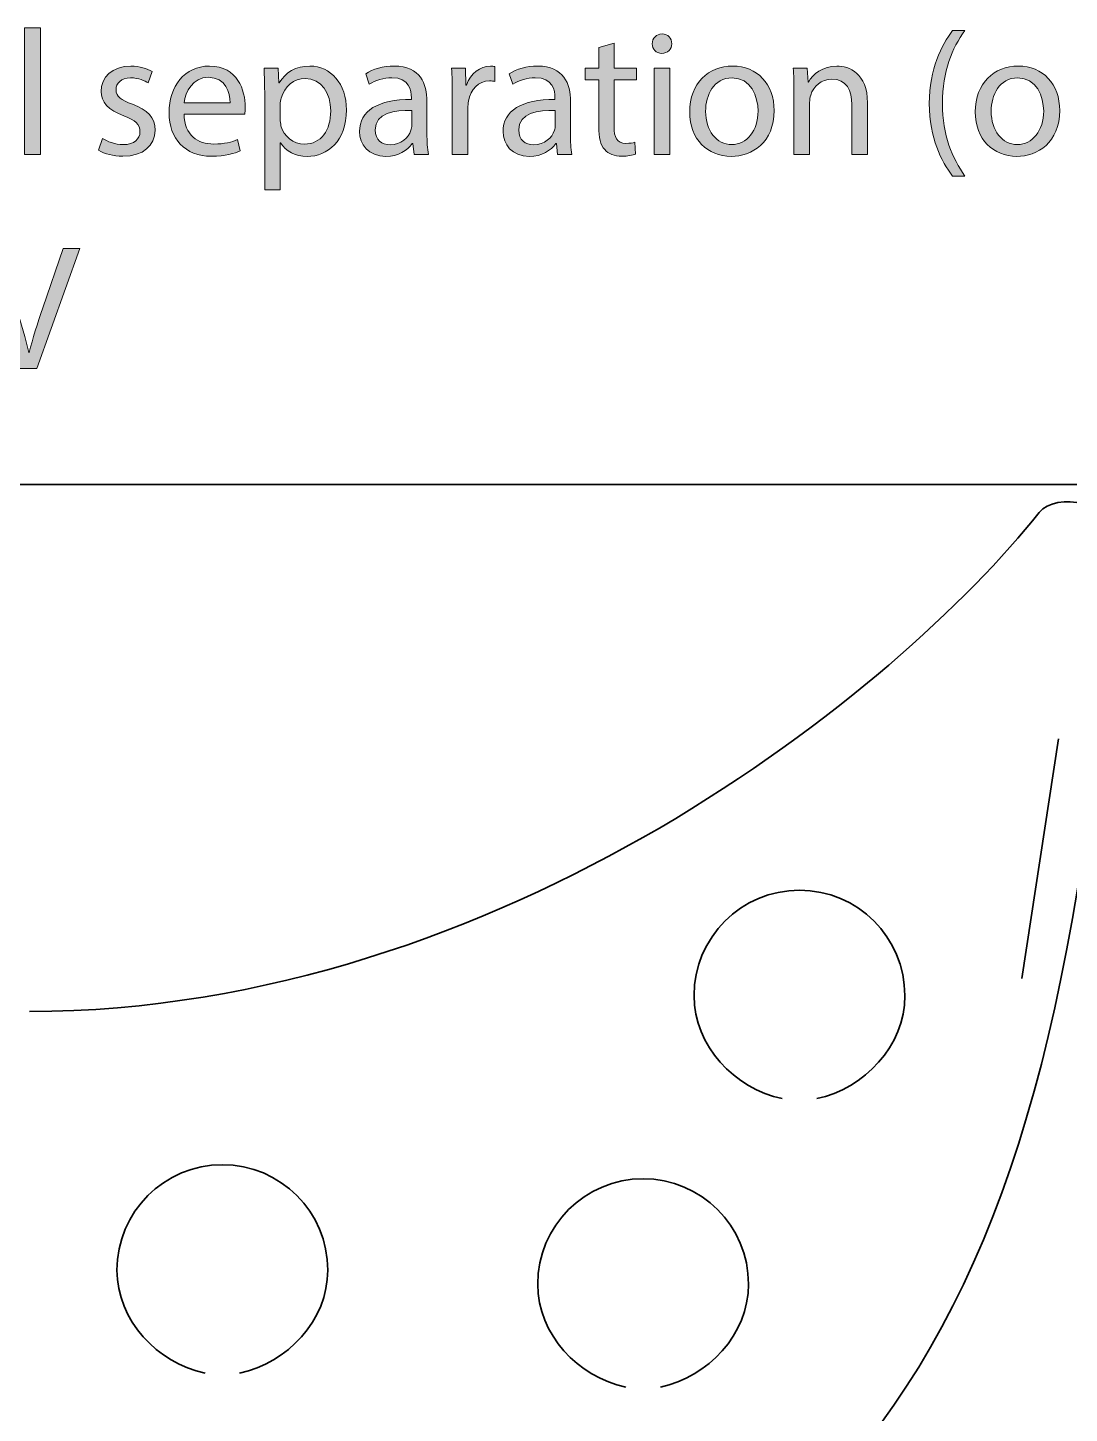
# Model space of a CAD drawing. Header units: inches. Extents: x 2019 to 3086, y -2762 to -1970.
# Drawn here: x 2511.5 to 2585.7, y -2069.2 to -1970.6 of the extents above; entities that cross this region are included whole.
import ezdxf

# ---------------------------------------------------------------- set-up
doc = ezdxf.new("R2010")
doc.units = ezdxf.units.IN
doc.header["$MEASUREMENT"] = 0
doc.layers.add('Layer 1', color=7, linetype='Continuous')

# ---------------------------------------------------------------- blocks, each defined once
blk = doc.blocks.new('block 2')
at = {"layer": 'Layer 1', "true_color": 0x231f20}
h = blk.add_hatch(color=179, dxfattribs=at)
h.dxf.hatch_style = 2
h.paths.add_polyline_path([(2511.328, -1970.571), (2512.446, -1970.571), (2512.446, -1979.587), (2511.328, -1979.587)])
h = blk.add_hatch(color=179, dxfattribs=at)
h.dxf.hatch_style = 2
edge = h.paths.add_edge_path()
edge.add_spline(control_points=[(2557.365, -1971.714), (2557.378, -1972.095), (2557.098, -1972.399), (2556.654, -1972.399), (2556.26, -1972.399), (2555.981, -1972.095), (2555.981, -1971.714), (2555.981, -1971.32), (2556.273, -1971.015), (2556.679, -1971.015), (2557.098, -1971.015), (2557.365, -1971.32), (2557.365, -1971.714)], knot_values=[0, 0, 0, 0, 1, 1, 1, 2, 2, 2, 3, 3, 3, 4, 4, 4, 4], degree=3, periodic=1)
h.paths.add_polyline_path([(2556.121, -1979.587), (2556.121, -1973.441), (2557.238, -1973.441), (2557.238, -1979.587)])
h = blk.add_hatch(color=179, dxfattribs=at)
h.dxf.hatch_style = 2
edge = h.paths.add_edge_path()
edge.add_spline(control_points=[(2578.231, -1970.774), (2577.303, -1972.018), (2576.631, -1973.669), (2576.631, -1975.968), (2576.631, -1978.228), (2577.329, -1979.853), (2578.231, -1981.123), (2578.231, -1981.123), (2577.354, -1981.123), (2577.354, -1981.123), (2576.555, -1980.069), (2575.691, -1978.444), (2575.691, -1975.968), (2575.704, -1973.466), (2576.555, -1971.841), (2577.354, -1970.774), (2577.354, -1970.774), (2578.231, -1970.774), (2578.231, -1970.774)], knot_values=[0, 0, 0, 0, 1, 1, 1, 2, 2, 2, 3, 3, 3, 4, 4, 4, 5, 5, 5, 6, 6, 6, 6], degree=3, periodic=1)
h = blk.add_hatch(color=179, dxfattribs=at)
h.dxf.hatch_style = 2
edge = h.paths.add_edge_path()
edge.add_spline(control_points=[(2553.263, -1971.676), (2553.263, -1971.676), (2553.263, -1973.441), (2553.263, -1973.441), (2553.263, -1973.441), (2554.863, -1973.441), (2554.863, -1973.441), (2554.863, -1973.441), (2554.863, -1974.291), (2554.863, -1974.291), (2554.863, -1974.291), (2553.263, -1974.291), (2553.263, -1974.291), (2553.263, -1974.291), (2553.263, -1977.606), (2553.263, -1977.606), (2553.263, -1978.368), (2553.479, -1978.799), (2554.101, -1978.799), (2554.393, -1978.799), (2554.609, -1978.761), (2554.749, -1978.723), (2554.749, -1978.723), (2554.799, -1979.561), (2554.799, -1979.561), (2554.583, -1979.65), (2554.241, -1979.714), (2553.809, -1979.714), (2553.288, -1979.714), (2552.869, -1979.549), (2552.603, -1979.244), (2552.285, -1978.914), (2552.171, -1978.368), (2552.171, -1977.644), (2552.171, -1977.644), (2552.171, -1974.291), (2552.171, -1974.291), (2552.171, -1974.291), (2551.219, -1974.291), (2551.219, -1974.291), (2551.219, -1974.291), (2551.219, -1973.441), (2551.219, -1973.441), (2551.219, -1973.441), (2552.171, -1973.441), (2552.171, -1973.441), (2552.171, -1973.441), (2552.171, -1971.968), (2552.171, -1971.968), (2552.171, -1971.968), (2553.263, -1971.676), (2553.263, -1971.676)], knot_values=[0, 0, 0, 0, 1, 1, 1, 2, 2, 2, 3, 3, 3, 4, 4, 4, 5, 5, 5, 6, 6, 6, 7, 7, 7, 8, 8, 8, 9, 9, 9, 10, 10, 10, 11, 11, 11, 12, 12, 12, 13, 13, 13, 14, 14, 14, 15, 15, 15, 16, 16, 16, 17, 17, 17, 17], degree=3, periodic=1)
h = blk.add_hatch(color=179, dxfattribs=at)
h.dxf.hatch_style = 2
edge = h.paths.add_edge_path()
edge.add_spline(control_points=[(2516.865, -1978.444), (2517.196, -1978.66), (2517.78, -1978.888), (2518.338, -1978.888), (2519.151, -1978.888), (2519.532, -1978.482), (2519.532, -1977.974), (2519.532, -1977.441), (2519.215, -1977.149), (2518.389, -1976.844), (2517.284, -1976.45), (2516.764, -1975.841), (2516.764, -1975.104), (2516.764, -1974.114), (2517.564, -1973.301), (2518.884, -1973.301), (2519.507, -1973.301), (2520.053, -1973.479), (2520.396, -1973.682), (2520.396, -1973.682), (2520.116, -1974.495), (2520.116, -1974.495), (2519.875, -1974.342), (2519.43, -1974.139), (2518.859, -1974.139), (2518.199, -1974.139), (2517.83, -1974.52), (2517.83, -1974.977), (2517.83, -1975.485), (2518.199, -1975.714), (2518.999, -1976.018), (2520.065, -1976.425), (2520.611, -1976.958), (2520.611, -1977.872), (2520.611, -1978.952), (2519.773, -1979.714), (2518.313, -1979.714), (2517.64, -1979.714), (2517.018, -1979.549), (2516.586, -1979.295), (2516.586, -1979.295), (2516.865, -1978.444), (2516.865, -1978.444)], knot_values=[0, 0, 0, 0, 1, 1, 1, 2, 2, 2, 3, 3, 3, 4, 4, 4, 5, 5, 5, 6, 6, 6, 7, 7, 7, 8, 8, 8, 9, 9, 9, 10, 10, 10, 11, 11, 11, 12, 12, 12, 13, 13, 13, 14, 14, 14, 14], degree=3, periodic=1)
h = blk.add_hatch(color=179, dxfattribs=at)
h.dxf.hatch_style = 2
edge = h.paths.add_edge_path()
edge.add_spline(control_points=[(2522.669, -1976.717), (2522.694, -1978.228), (2523.66, -1978.85), (2524.777, -1978.85), (2525.577, -1978.85), (2526.06, -1978.71), (2526.479, -1978.533), (2526.479, -1978.533), (2526.669, -1979.333), (2526.669, -1979.333), (2526.275, -1979.511), (2525.602, -1979.714), (2524.625, -1979.714), (2522.732, -1979.714), (2521.602, -1978.469), (2521.602, -1976.615), (2521.602, -1974.761), (2522.694, -1973.301), (2524.485, -1973.301), (2526.491, -1973.301), (2527.025, -1975.066), (2527.025, -1976.196), (2527.025, -1976.425), (2526.999, -1976.603), (2526.986, -1976.717), (2526.986, -1976.717), (2522.669, -1976.717), (2522.669, -1976.717)], knot_values=[0, 0, 0, 0, 1, 1, 1, 2, 2, 2, 3, 3, 3, 4, 4, 4, 5, 5, 5, 6, 6, 6, 7, 7, 7, 8, 8, 8, 9, 9, 9, 9], degree=3, periodic=1)
edge = h.paths.add_edge_path()
edge.add_spline(control_points=[(2525.945, -1975.917), (2525.958, -1975.206), (2525.653, -1974.101), (2524.396, -1974.101), (2523.266, -1974.101), (2522.771, -1975.142), (2522.682, -1975.917), (2522.682, -1975.917), (2525.945, -1975.917), (2525.945, -1975.917)], knot_values=[0, 0, 0, 0, 1, 1, 1, 2, 2, 2, 3, 3, 3, 3], degree=3, periodic=1)
h = blk.add_hatch(color=179, dxfattribs=at)
h.dxf.hatch_style = 2
edge = h.paths.add_edge_path()
edge.add_spline(control_points=[(2528.409, -1975.447), (2528.409, -1974.66), (2528.384, -1974.025), (2528.359, -1973.441), (2528.359, -1973.441), (2529.362, -1973.441), (2529.362, -1973.441), (2529.362, -1973.441), (2529.413, -1974.495), (2529.413, -1974.495), (2529.413, -1974.495), (2529.438, -1974.495), (2529.438, -1974.495), (2529.895, -1973.745), (2530.619, -1973.301), (2531.622, -1973.301), (2533.108, -1973.301), (2534.225, -1974.558), (2534.225, -1976.425), (2534.225, -1978.634), (2532.879, -1979.726), (2531.432, -1979.726), (2530.619, -1979.726), (2529.908, -1979.371), (2529.539, -1978.761), (2529.539, -1978.761), (2529.514, -1978.761), (2529.514, -1978.761), (2529.514, -1978.761), (2529.514, -1982.101), (2529.514, -1982.101), (2529.514, -1982.101), (2528.409, -1982.101), (2528.409, -1982.101), (2528.409, -1982.101), (2528.409, -1975.447), (2528.409, -1975.447)], knot_values=[0, 0, 0, 0, 1, 1, 1, 2, 2, 2, 3, 3, 3, 4, 4, 4, 5, 5, 5, 6, 6, 6, 7, 7, 7, 8, 8, 8, 9, 9, 9, 10, 10, 10, 11, 11, 11, 12, 12, 12, 12], degree=3, periodic=1)
edge = h.paths.add_edge_path()
edge.add_spline(control_points=[(2529.514, -1977.085), (2529.514, -1977.25), (2529.539, -1977.402), (2529.565, -1977.542), (2529.768, -1978.317), (2530.441, -1978.85), (2531.241, -1978.85), (2532.422, -1978.85), (2533.108, -1977.885), (2533.108, -1976.476), (2533.108, -1975.244), (2532.46, -1974.19), (2531.279, -1974.19), (2530.517, -1974.19), (2529.806, -1974.736), (2529.59, -1975.574), (2529.552, -1975.714), (2529.514, -1975.879), (2529.514, -1976.031), (2529.514, -1976.031), (2529.514, -1977.085), (2529.514, -1977.085)], knot_values=[0, 0, 0, 0, 1, 1, 1, 2, 2, 2, 3, 3, 3, 4, 4, 4, 5, 5, 5, 6, 6, 6, 7, 7, 7, 7], degree=3, periodic=1)
h = blk.add_hatch(color=179, dxfattribs=at)
h.dxf.hatch_style = 2
edge = h.paths.add_edge_path()
edge.add_spline(control_points=[(2539.039, -1979.587), (2539.039, -1979.587), (2538.95, -1978.812), (2538.95, -1978.812), (2538.95, -1978.812), (2538.912, -1978.812), (2538.912, -1978.812), (2538.569, -1979.295), (2537.908, -1979.726), (2537.032, -1979.726), (2535.788, -1979.726), (2535.153, -1978.85), (2535.153, -1977.961), (2535.153, -1976.476), (2536.474, -1975.663), (2538.848, -1975.676), (2538.848, -1975.676), (2538.848, -1975.548), (2538.848, -1975.548), (2538.848, -1975.041), (2538.708, -1974.126), (2537.451, -1974.126), (2536.88, -1974.126), (2536.283, -1974.304), (2535.851, -1974.584), (2535.851, -1974.584), (2535.597, -1973.847), (2535.597, -1973.847), (2536.105, -1973.517), (2536.842, -1973.301), (2537.617, -1973.301), (2539.496, -1973.301), (2539.953, -1974.584), (2539.953, -1975.815), (2539.953, -1975.815), (2539.953, -1978.114), (2539.953, -1978.114), (2539.953, -1978.647), (2539.978, -1979.168), (2540.055, -1979.587), (2540.055, -1979.587), (2539.039, -1979.587), (2539.039, -1979.587)], knot_values=[0, 0, 0, 0, 1, 1, 1, 2, 2, 2, 3, 3, 3, 4, 4, 4, 5, 5, 5, 6, 6, 6, 7, 7, 7, 8, 8, 8, 9, 9, 9, 10, 10, 10, 11, 11, 11, 12, 12, 12, 13, 13, 13, 14, 14, 14, 14], degree=3, periodic=1)
edge = h.paths.add_edge_path()
edge.add_spline(control_points=[(2538.874, -1976.45), (2537.655, -1976.425), (2536.27, -1976.641), (2536.27, -1977.834), (2536.27, -1978.558), (2536.753, -1978.901), (2537.324, -1978.901), (2538.124, -1978.901), (2538.632, -1978.393), (2538.81, -1977.872), (2538.848, -1977.758), (2538.874, -1977.631), (2538.874, -1977.517), (2538.874, -1977.517), (2538.874, -1976.45), (2538.874, -1976.45)], knot_values=[0, 0, 0, 0, 1, 1, 1, 2, 2, 2, 3, 3, 3, 4, 4, 4, 5, 5, 5, 5], degree=3, periodic=1)
h = blk.add_hatch(color=179, dxfattribs=at)
h.dxf.hatch_style = 2
edge = h.paths.add_edge_path()
edge.add_spline(control_points=[(2541.757, -1975.358), (2541.757, -1974.634), (2541.744, -1974.012), (2541.706, -1973.441), (2541.706, -1973.441), (2542.684, -1973.441), (2542.684, -1973.441), (2542.684, -1973.441), (2542.722, -1974.647), (2542.722, -1974.647), (2542.722, -1974.647), (2542.773, -1974.647), (2542.773, -1974.647), (2543.052, -1973.822), (2543.725, -1973.301), (2544.474, -1973.301), (2544.601, -1973.301), (2544.69, -1973.314), (2544.792, -1973.339), (2544.792, -1973.339), (2544.792, -1974.393), (2544.792, -1974.393), (2544.678, -1974.368), (2544.563, -1974.355), (2544.411, -1974.355), (2543.624, -1974.355), (2543.065, -1974.952), (2542.912, -1975.79), (2542.887, -1975.942), (2542.862, -1976.12), (2542.862, -1976.311), (2542.862, -1976.311), (2542.862, -1979.587), (2542.862, -1979.587), (2542.862, -1979.587), (2541.757, -1979.587), (2541.757, -1979.587), (2541.757, -1979.587), (2541.757, -1975.358), (2541.757, -1975.358)], knot_values=[0, 0, 0, 0, 1, 1, 1, 2, 2, 2, 3, 3, 3, 4, 4, 4, 5, 5, 5, 6, 6, 6, 7, 7, 7, 8, 8, 8, 9, 9, 9, 10, 10, 10, 11, 11, 11, 12, 12, 12, 13, 13, 13, 13], degree=3, periodic=1)
h = blk.add_hatch(color=179, dxfattribs=at)
h.dxf.hatch_style = 2
edge = h.paths.add_edge_path()
edge.add_spline(control_points=[(2549.25, -1979.587), (2549.25, -1979.587), (2549.161, -1978.812), (2549.161, -1978.812), (2549.161, -1978.812), (2549.123, -1978.812), (2549.123, -1978.812), (2548.78, -1979.295), (2548.119, -1979.726), (2547.243, -1979.726), (2545.999, -1979.726), (2545.364, -1978.85), (2545.364, -1977.961), (2545.364, -1976.476), (2546.685, -1975.663), (2549.059, -1975.676), (2549.059, -1975.676), (2549.059, -1975.548), (2549.059, -1975.548), (2549.059, -1975.041), (2548.919, -1974.126), (2547.662, -1974.126), (2547.091, -1974.126), (2546.494, -1974.304), (2546.062, -1974.584), (2546.062, -1974.584), (2545.808, -1973.847), (2545.808, -1973.847), (2546.316, -1973.517), (2547.053, -1973.301), (2547.828, -1973.301), (2549.707, -1973.301), (2550.164, -1974.584), (2550.164, -1975.815), (2550.164, -1975.815), (2550.164, -1978.114), (2550.164, -1978.114), (2550.164, -1978.647), (2550.189, -1979.168), (2550.266, -1979.587), (2550.266, -1979.587), (2549.25, -1979.587), (2549.25, -1979.587)], knot_values=[0, 0, 0, 0, 1, 1, 1, 2, 2, 2, 3, 3, 3, 4, 4, 4, 5, 5, 5, 6, 6, 6, 7, 7, 7, 8, 8, 8, 9, 9, 9, 10, 10, 10, 11, 11, 11, 12, 12, 12, 13, 13, 13, 14, 14, 14, 14], degree=3, periodic=1)
edge = h.paths.add_edge_path()
edge.add_spline(control_points=[(2549.085, -1976.45), (2547.865, -1976.425), (2546.481, -1976.641), (2546.481, -1977.834), (2546.481, -1978.558), (2546.964, -1978.901), (2547.535, -1978.901), (2548.335, -1978.901), (2548.843, -1978.393), (2549.021, -1977.872), (2549.059, -1977.758), (2549.085, -1977.631), (2549.085, -1977.517), (2549.085, -1977.517), (2549.085, -1976.45), (2549.085, -1976.45)], knot_values=[0, 0, 0, 0, 1, 1, 1, 2, 2, 2, 3, 3, 3, 4, 4, 4, 5, 5, 5, 5], degree=3, periodic=1)
h = blk.add_hatch(color=179, dxfattribs=at)
h.dxf.hatch_style = 2
edge = h.paths.add_edge_path()
edge.add_spline(control_points=[(2564.654, -1976.463), (2564.654, -1978.736), (2563.08, -1979.726), (2561.594, -1979.726), (2559.931, -1979.726), (2558.648, -1978.507), (2558.648, -1976.564), (2558.648, -1974.507), (2559.994, -1973.301), (2561.695, -1973.301), (2563.461, -1973.301), (2564.654, -1974.584), (2564.654, -1976.463)], knot_values=[0, 0, 0, 0, 1, 1, 1, 2, 2, 2, 3, 3, 3, 4, 4, 4, 4], degree=3, periodic=1)
edge = h.paths.add_edge_path()
edge.add_spline(control_points=[(2559.778, -1976.526), (2559.778, -1977.872), (2560.553, -1978.888), (2561.645, -1978.888), (2562.711, -1978.888), (2563.511, -1977.885), (2563.511, -1976.501), (2563.511, -1975.46), (2562.991, -1974.139), (2561.67, -1974.139), (2560.349, -1974.139), (2559.778, -1975.358), (2559.778, -1976.526)], knot_values=[0, 0, 0, 0, 1, 1, 1, 2, 2, 2, 3, 3, 3, 4, 4, 4, 4], degree=3, periodic=1)
h = blk.add_hatch(color=179, dxfattribs=at)
h.dxf.hatch_style = 2
edge = h.paths.add_edge_path()
edge.add_spline(control_points=[(2566.065, -1975.104), (2566.065, -1974.469), (2566.052, -1973.949), (2566.014, -1973.441), (2566.014, -1973.441), (2567.004, -1973.441), (2567.004, -1973.441), (2567.004, -1973.441), (2567.068, -1974.457), (2567.068, -1974.457), (2567.068, -1974.457), (2567.093, -1974.457), (2567.093, -1974.457), (2567.398, -1973.872), (2568.109, -1973.301), (2569.125, -1973.301), (2569.976, -1973.301), (2571.296, -1973.809), (2571.296, -1975.917), (2571.296, -1975.917), (2571.296, -1979.587), (2571.296, -1979.587), (2571.296, -1979.587), (2570.179, -1979.587), (2570.179, -1979.587), (2570.179, -1979.587), (2570.179, -1976.044), (2570.179, -1976.044), (2570.179, -1975.053), (2569.81, -1974.228), (2568.757, -1974.228), (2568.02, -1974.228), (2567.449, -1974.749), (2567.258, -1975.371), (2567.207, -1975.51), (2567.182, -1975.701), (2567.182, -1975.891), (2567.182, -1975.891), (2567.182, -1979.587), (2567.182, -1979.587), (2567.182, -1979.587), (2566.065, -1979.587), (2566.065, -1979.587), (2566.065, -1979.587), (2566.065, -1975.104), (2566.065, -1975.104)], knot_values=[0, 0, 0, 0, 1, 1, 1, 2, 2, 2, 3, 3, 3, 4, 4, 4, 5, 5, 5, 6, 6, 6, 7, 7, 7, 8, 8, 8, 9, 9, 9, 10, 10, 10, 11, 11, 11, 12, 12, 12, 13, 13, 13, 14, 14, 14, 15, 15, 15, 15], degree=3, periodic=1)
h = blk.add_hatch(color=179, dxfattribs=at)
h.dxf.hatch_style = 2
edge = h.paths.add_edge_path()
edge.add_spline(control_points=[(2584.974, -1976.463), (2584.974, -1978.736), (2583.399, -1979.726), (2581.914, -1979.726), (2580.25, -1979.726), (2578.967, -1978.507), (2578.967, -1976.564), (2578.967, -1974.507), (2580.313, -1973.301), (2582.015, -1973.301), (2583.78, -1973.301), (2584.974, -1974.584), (2584.974, -1976.463)], knot_values=[0, 0, 0, 0, 1, 1, 1, 2, 2, 2, 3, 3, 3, 4, 4, 4, 4], degree=3, periodic=1)
edge = h.paths.add_edge_path()
edge.add_spline(control_points=[(2580.098, -1976.526), (2580.098, -1977.872), (2580.872, -1978.888), (2581.964, -1978.888), (2583.031, -1978.888), (2583.831, -1977.885), (2583.831, -1976.501), (2583.831, -1975.46), (2583.31, -1974.139), (2581.99, -1974.139), (2580.669, -1974.139), (2580.098, -1975.358), (2580.098, -1976.526)], knot_values=[0, 0, 0, 0, 1, 1, 1, 2, 2, 2, 3, 3, 3, 4, 4, 4, 4], degree=3, periodic=1)
h = blk.add_hatch(color=179, dxfattribs=at)
h.dxf.hatch_style = 2
edge = h.paths.add_edge_path()
edge.add_spline(control_points=[(2510.979, -1994.827), (2510.979, -1994.827), (2508.185, -1986.268), (2508.185, -1986.268), (2508.185, -1986.268), (2509.379, -1986.268), (2509.379, -1986.268), (2509.379, -1986.268), (2510.712, -1990.484), (2510.712, -1990.484), (2511.08, -1991.64), (2511.398, -1992.681), (2511.626, -1993.684), (2511.626, -1993.684), (2511.652, -1993.684), (2511.652, -1993.684), (2511.893, -1992.693), (2512.249, -1991.614), (2512.629, -1990.497), (2512.629, -1990.497), (2514.077, -1986.268), (2514.077, -1986.268), (2514.077, -1986.268), (2515.258, -1986.268), (2515.258, -1986.268), (2515.258, -1986.268), (2512.198, -1994.827), (2512.198, -1994.827), (2512.198, -1994.827), (2510.979, -1994.827), (2510.979, -1994.827)], knot_values=[0, 0, 0, 0, 1, 1, 1, 2, 2, 2, 3, 3, 3, 4, 4, 4, 5, 5, 5, 6, 6, 6, 7, 7, 7, 8, 8, 8, 9, 9, 9, 10, 10, 10, 10], degree=3, periodic=1)
at = {"layer": 'Layer 1', "lineweight": 0}
for points in [[(2511.328, -1970.571), (2512.446, -1970.571), (2512.446, -1979.587), (2511.328, -1979.587), (2511.328, -1970.571)], [(2556.121, -1979.587), (2556.121, -1973.441), (2557.238, -1973.441), (2557.238, -1979.587), (2556.121, -1979.587)]]:
    blk.add_lwpolyline(points, dxfattribs=at)
for points, knots in [([(2557.365, -1971.714), (2557.378, -1972.095), (2557.098, -1972.399), (2556.654, -1972.399), (2556.26, -1972.399), (2555.981, -1972.095), (2555.981, -1971.714), (2555.981, -1971.32), (2556.273, -1971.015), (2556.679, -1971.015), (2557.098, -1971.015), (2557.365, -1971.32), (2557.365, -1971.714)], [0, 0, 0, 0, 1, 1, 1, 2, 2, 2, 3, 3, 3, 4, 4, 4, 4]), ([(2578.231, -1970.774), (2577.303, -1972.018), (2576.631, -1973.669), (2576.631, -1975.968), (2576.631, -1978.228), (2577.329, -1979.853), (2578.231, -1981.123), (2578.231, -1981.123), (2577.354, -1981.123), (2577.354, -1981.123), (2576.555, -1980.069), (2575.691, -1978.444), (2575.691, -1975.968), (2575.704, -1973.466), (2576.555, -1971.841), (2577.354, -1970.774), (2577.354, -1970.774), (2578.231, -1970.774), (2578.231, -1970.774)], [0, 0, 0, 0, 1, 1, 1, 2, 2, 2, 3, 3, 3, 4, 4, 4, 5, 5, 5, 6, 6, 6, 6]), ([(2553.263, -1971.676), (2553.263, -1971.676), (2553.263, -1973.441), (2553.263, -1973.441), (2553.263, -1973.441), (2554.863, -1973.441), (2554.863, -1973.441), (2554.863, -1973.441), (2554.863, -1974.291), (2554.863, -1974.291), (2554.863, -1974.291), (2553.263, -1974.291), (2553.263, -1974.291), (2553.263, -1974.291), (2553.263, -1977.606), (2553.263, -1977.606), (2553.263, -1978.368), (2553.479, -1978.799), (2554.101, -1978.799), (2554.393, -1978.799), (2554.609, -1978.761), (2554.749, -1978.723), (2554.749, -1978.723), (2554.799, -1979.561), (2554.799, -1979.561), (2554.583, -1979.65), (2554.241, -1979.714), (2553.809, -1979.714), (2553.288, -1979.714), (2552.869, -1979.549), (2552.603, -1979.244), (2552.285, -1978.914), (2552.171, -1978.368), (2552.171, -1977.644), (2552.171, -1977.644), (2552.171, -1974.291), (2552.171, -1974.291), (2552.171, -1974.291), (2551.219, -1974.291), (2551.219, -1974.291), (2551.219, -1974.291), (2551.219, -1973.441), (2551.219, -1973.441), (2551.219, -1973.441), (2552.171, -1973.441), (2552.171, -1973.441), (2552.171, -1973.441), (2552.171, -1971.968), (2552.171, -1971.968), (2552.171, -1971.968), (2553.263, -1971.676), (2553.263, -1971.676)], [0, 0, 0, 0, 1, 1, 1, 2, 2, 2, 3, 3, 3, 4, 4, 4, 5, 5, 5, 6, 6, 6, 7, 7, 7, 8, 8, 8, 9, 9, 9, 10, 10, 10, 11, 11, 11, 12, 12, 12, 13, 13, 13, 14, 14, 14, 15, 15, 15, 16, 16, 16, 17, 17, 17, 17]), ([(2516.865, -1978.444), (2517.196, -1978.66), (2517.78, -1978.888), (2518.338, -1978.888), (2519.151, -1978.888), (2519.532, -1978.482), (2519.532, -1977.974), (2519.532, -1977.441), (2519.215, -1977.149), (2518.389, -1976.844), (2517.284, -1976.45), (2516.764, -1975.841), (2516.764, -1975.104), (2516.764, -1974.114), (2517.564, -1973.301), (2518.884, -1973.301), (2519.507, -1973.301), (2520.053, -1973.479), (2520.396, -1973.682), (2520.396, -1973.682), (2520.116, -1974.495), (2520.116, -1974.495), (2519.875, -1974.342), (2519.43, -1974.139), (2518.859, -1974.139), (2518.199, -1974.139), (2517.83, -1974.52), (2517.83, -1974.977), (2517.83, -1975.485), (2518.199, -1975.714), (2518.999, -1976.018), (2520.065, -1976.425), (2520.611, -1976.958), (2520.611, -1977.872), (2520.611, -1978.952), (2519.773, -1979.714), (2518.313, -1979.714), (2517.64, -1979.714), (2517.018, -1979.549), (2516.586, -1979.295), (2516.586, -1979.295), (2516.865, -1978.444), (2516.865, -1978.444)], [0, 0, 0, 0, 1, 1, 1, 2, 2, 2, 3, 3, 3, 4, 4, 4, 5, 5, 5, 6, 6, 6, 7, 7, 7, 8, 8, 8, 9, 9, 9, 10, 10, 10, 11, 11, 11, 12, 12, 12, 13, 13, 13, 14, 14, 14, 14]), ([(2522.669, -1976.717), (2522.694, -1978.228), (2523.66, -1978.85), (2524.777, -1978.85), (2525.577, -1978.85), (2526.06, -1978.71), (2526.479, -1978.533), (2526.479, -1978.533), (2526.669, -1979.333), (2526.669, -1979.333), (2526.275, -1979.511), (2525.602, -1979.714), (2524.625, -1979.714), (2522.732, -1979.714), (2521.602, -1978.469), (2521.602, -1976.615), (2521.602, -1974.761), (2522.694, -1973.301), (2524.485, -1973.301), (2526.491, -1973.301), (2527.025, -1975.066), (2527.025, -1976.196), (2527.025, -1976.425), (2526.999, -1976.603), (2526.986, -1976.717), (2526.986, -1976.717), (2522.669, -1976.717), (2522.669, -1976.717)], [0, 0, 0, 0, 1, 1, 1, 2, 2, 2, 3, 3, 3, 4, 4, 4, 5, 5, 5, 6, 6, 6, 7, 7, 7, 8, 8, 8, 9, 9, 9, 9]), ([(2528.409, -1975.447), (2528.409, -1974.66), (2528.384, -1974.025), (2528.359, -1973.441), (2528.359, -1973.441), (2529.362, -1973.441), (2529.362, -1973.441), (2529.362, -1973.441), (2529.413, -1974.495), (2529.413, -1974.495), (2529.413, -1974.495), (2529.438, -1974.495), (2529.438, -1974.495), (2529.895, -1973.745), (2530.619, -1973.301), (2531.622, -1973.301), (2533.108, -1973.301), (2534.225, -1974.558), (2534.225, -1976.425), (2534.225, -1978.634), (2532.879, -1979.726), (2531.432, -1979.726), (2530.619, -1979.726), (2529.908, -1979.371), (2529.539, -1978.761), (2529.539, -1978.761), (2529.514, -1978.761), (2529.514, -1978.761), (2529.514, -1978.761), (2529.514, -1982.101), (2529.514, -1982.101), (2529.514, -1982.101), (2528.409, -1982.101), (2528.409, -1982.101), (2528.409, -1982.101), (2528.409, -1975.447), (2528.409, -1975.447)], [0, 0, 0, 0, 1, 1, 1, 2, 2, 2, 3, 3, 3, 4, 4, 4, 5, 5, 5, 6, 6, 6, 7, 7, 7, 8, 8, 8, 9, 9, 9, 10, 10, 10, 11, 11, 11, 12, 12, 12, 12]), ([(2539.039, -1979.587), (2539.039, -1979.587), (2538.95, -1978.812), (2538.95, -1978.812), (2538.95, -1978.812), (2538.912, -1978.812), (2538.912, -1978.812), (2538.569, -1979.295), (2537.908, -1979.726), (2537.032, -1979.726), (2535.788, -1979.726), (2535.153, -1978.85), (2535.153, -1977.961), (2535.153, -1976.476), (2536.474, -1975.663), (2538.848, -1975.676), (2538.848, -1975.676), (2538.848, -1975.548), (2538.848, -1975.548), (2538.848, -1975.041), (2538.708, -1974.126), (2537.451, -1974.126), (2536.88, -1974.126), (2536.283, -1974.304), (2535.851, -1974.584), (2535.851, -1974.584), (2535.597, -1973.847), (2535.597, -1973.847), (2536.105, -1973.517), (2536.842, -1973.301), (2537.617, -1973.301), (2539.496, -1973.301), (2539.953, -1974.584), (2539.953, -1975.815), (2539.953, -1975.815), (2539.953, -1978.114), (2539.953, -1978.114), (2539.953, -1978.647), (2539.978, -1979.168), (2540.055, -1979.587), (2540.055, -1979.587), (2539.039, -1979.587), (2539.039, -1979.587)], [0, 0, 0, 0, 1, 1, 1, 2, 2, 2, 3, 3, 3, 4, 4, 4, 5, 5, 5, 6, 6, 6, 7, 7, 7, 8, 8, 8, 9, 9, 9, 10, 10, 10, 11, 11, 11, 12, 12, 12, 13, 13, 13, 14, 14, 14, 14]), ([(2541.757, -1975.358), (2541.757, -1974.634), (2541.744, -1974.012), (2541.706, -1973.441), (2541.706, -1973.441), (2542.684, -1973.441), (2542.684, -1973.441), (2542.684, -1973.441), (2542.722, -1974.647), (2542.722, -1974.647), (2542.722, -1974.647), (2542.773, -1974.647), (2542.773, -1974.647), (2543.052, -1973.822), (2543.725, -1973.301), (2544.474, -1973.301), (2544.601, -1973.301), (2544.69, -1973.314), (2544.792, -1973.339), (2544.792, -1973.339), (2544.792, -1974.393), (2544.792, -1974.393), (2544.678, -1974.368), (2544.563, -1974.355), (2544.411, -1974.355), (2543.624, -1974.355), (2543.065, -1974.952), (2542.912, -1975.79), (2542.887, -1975.942), (2542.862, -1976.12), (2542.862, -1976.311), (2542.862, -1976.311), (2542.862, -1979.587), (2542.862, -1979.587), (2542.862, -1979.587), (2541.757, -1979.587), (2541.757, -1979.587), (2541.757, -1979.587), (2541.757, -1975.358), (2541.757, -1975.358)], [0, 0, 0, 0, 1, 1, 1, 2, 2, 2, 3, 3, 3, 4, 4, 4, 5, 5, 5, 6, 6, 6, 7, 7, 7, 8, 8, 8, 9, 9, 9, 10, 10, 10, 11, 11, 11, 12, 12, 12, 13, 13, 13, 13]), ([(2549.25, -1979.587), (2549.25, -1979.587), (2549.161, -1978.812), (2549.161, -1978.812), (2549.161, -1978.812), (2549.123, -1978.812), (2549.123, -1978.812), (2548.78, -1979.295), (2548.119, -1979.726), (2547.243, -1979.726), (2545.999, -1979.726), (2545.364, -1978.85), (2545.364, -1977.961), (2545.364, -1976.476), (2546.685, -1975.663), (2549.059, -1975.676), (2549.059, -1975.676), (2549.059, -1975.548), (2549.059, -1975.548), (2549.059, -1975.041), (2548.919, -1974.126), (2547.662, -1974.126), (2547.091, -1974.126), (2546.494, -1974.304), (2546.062, -1974.584), (2546.062, -1974.584), (2545.808, -1973.847), (2545.808, -1973.847), (2546.316, -1973.517), (2547.053, -1973.301), (2547.828, -1973.301), (2549.707, -1973.301), (2550.164, -1974.584), (2550.164, -1975.815), (2550.164, -1975.815), (2550.164, -1978.114), (2550.164, -1978.114), (2550.164, -1978.647), (2550.189, -1979.168), (2550.266, -1979.587), (2550.266, -1979.587), (2549.25, -1979.587), (2549.25, -1979.587)], [0, 0, 0, 0, 1, 1, 1, 2, 2, 2, 3, 3, 3, 4, 4, 4, 5, 5, 5, 6, 6, 6, 7, 7, 7, 8, 8, 8, 9, 9, 9, 10, 10, 10, 11, 11, 11, 12, 12, 12, 13, 13, 13, 14, 14, 14, 14]), ([(2564.654, -1976.463), (2564.654, -1978.736), (2563.08, -1979.726), (2561.594, -1979.726), (2559.931, -1979.726), (2558.648, -1978.507), (2558.648, -1976.564), (2558.648, -1974.507), (2559.994, -1973.301), (2561.695, -1973.301), (2563.461, -1973.301), (2564.654, -1974.584), (2564.654, -1976.463)], [0, 0, 0, 0, 1, 1, 1, 2, 2, 2, 3, 3, 3, 4, 4, 4, 4]), ([(2566.065, -1975.104), (2566.065, -1974.469), (2566.052, -1973.949), (2566.014, -1973.441), (2566.014, -1973.441), (2567.004, -1973.441), (2567.004, -1973.441), (2567.004, -1973.441), (2567.068, -1974.457), (2567.068, -1974.457), (2567.068, -1974.457), (2567.093, -1974.457), (2567.093, -1974.457), (2567.398, -1973.872), (2568.109, -1973.301), (2569.125, -1973.301), (2569.976, -1973.301), (2571.296, -1973.809), (2571.296, -1975.917), (2571.296, -1975.917), (2571.296, -1979.587), (2571.296, -1979.587), (2571.296, -1979.587), (2570.179, -1979.587), (2570.179, -1979.587), (2570.179, -1979.587), (2570.179, -1976.044), (2570.179, -1976.044), (2570.179, -1975.053), (2569.81, -1974.228), (2568.757, -1974.228), (2568.02, -1974.228), (2567.449, -1974.749), (2567.258, -1975.371), (2567.207, -1975.51), (2567.182, -1975.701), (2567.182, -1975.891), (2567.182, -1975.891), (2567.182, -1979.587), (2567.182, -1979.587), (2567.182, -1979.587), (2566.065, -1979.587), (2566.065, -1979.587), (2566.065, -1979.587), (2566.065, -1975.104), (2566.065, -1975.104)], [0, 0, 0, 0, 1, 1, 1, 2, 2, 2, 3, 3, 3, 4, 4, 4, 5, 5, 5, 6, 6, 6, 7, 7, 7, 8, 8, 8, 9, 9, 9, 10, 10, 10, 11, 11, 11, 12, 12, 12, 13, 13, 13, 14, 14, 14, 15, 15, 15, 15]), ([(2584.974, -1976.463), (2584.974, -1978.736), (2583.399, -1979.726), (2581.914, -1979.726), (2580.25, -1979.726), (2578.967, -1978.507), (2578.967, -1976.564), (2578.967, -1974.507), (2580.313, -1973.301), (2582.015, -1973.301), (2583.78, -1973.301), (2584.974, -1974.584), (2584.974, -1976.463)], [0, 0, 0, 0, 1, 1, 1, 2, 2, 2, 3, 3, 3, 4, 4, 4, 4]), ([(2525.945, -1975.917), (2525.958, -1975.206), (2525.653, -1974.101), (2524.396, -1974.101), (2523.266, -1974.101), (2522.771, -1975.142), (2522.682, -1975.917), (2522.682, -1975.917), (2525.945, -1975.917), (2525.945, -1975.917)], [0, 0, 0, 0, 1, 1, 1, 2, 2, 2, 3, 3, 3, 3]), ([(2529.514, -1977.085), (2529.514, -1977.25), (2529.539, -1977.402), (2529.565, -1977.542), (2529.768, -1978.317), (2530.441, -1978.85), (2531.241, -1978.85), (2532.422, -1978.85), (2533.108, -1977.885), (2533.108, -1976.476), (2533.108, -1975.244), (2532.46, -1974.19), (2531.279, -1974.19), (2530.517, -1974.19), (2529.806, -1974.736), (2529.59, -1975.574), (2529.552, -1975.714), (2529.514, -1975.879), (2529.514, -1976.031), (2529.514, -1976.031), (2529.514, -1977.085), (2529.514, -1977.085)], [0, 0, 0, 0, 1, 1, 1, 2, 2, 2, 3, 3, 3, 4, 4, 4, 5, 5, 5, 6, 6, 6, 7, 7, 7, 7]), ([(2559.778, -1976.526), (2559.778, -1977.872), (2560.553, -1978.888), (2561.645, -1978.888), (2562.711, -1978.888), (2563.511, -1977.885), (2563.511, -1976.501), (2563.511, -1975.46), (2562.991, -1974.139), (2561.67, -1974.139), (2560.349, -1974.139), (2559.778, -1975.358), (2559.778, -1976.526)], [0, 0, 0, 0, 1, 1, 1, 2, 2, 2, 3, 3, 3, 4, 4, 4, 4]), ([(2580.098, -1976.526), (2580.098, -1977.872), (2580.872, -1978.888), (2581.964, -1978.888), (2583.031, -1978.888), (2583.831, -1977.885), (2583.831, -1976.501), (2583.831, -1975.46), (2583.31, -1974.139), (2581.99, -1974.139), (2580.669, -1974.139), (2580.098, -1975.358), (2580.098, -1976.526)], [0, 0, 0, 0, 1, 1, 1, 2, 2, 2, 3, 3, 3, 4, 4, 4, 4]), ([(2538.874, -1976.45), (2537.655, -1976.425), (2536.27, -1976.641), (2536.27, -1977.834), (2536.27, -1978.558), (2536.753, -1978.901), (2537.324, -1978.901), (2538.124, -1978.901), (2538.632, -1978.393), (2538.81, -1977.872), (2538.848, -1977.758), (2538.874, -1977.631), (2538.874, -1977.517), (2538.874, -1977.517), (2538.874, -1976.45), (2538.874, -1976.45)], [0, 0, 0, 0, 1, 1, 1, 2, 2, 2, 3, 3, 3, 4, 4, 4, 5, 5, 5, 5]), ([(2549.085, -1976.45), (2547.865, -1976.425), (2546.481, -1976.641), (2546.481, -1977.834), (2546.481, -1978.558), (2546.964, -1978.901), (2547.535, -1978.901), (2548.335, -1978.901), (2548.843, -1978.393), (2549.021, -1977.872), (2549.059, -1977.758), (2549.085, -1977.631), (2549.085, -1977.517), (2549.085, -1977.517), (2549.085, -1976.45), (2549.085, -1976.45)], [0, 0, 0, 0, 1, 1, 1, 2, 2, 2, 3, 3, 3, 4, 4, 4, 5, 5, 5, 5]), ([(2510.979, -1994.827), (2510.979, -1994.827), (2508.185, -1986.268), (2508.185, -1986.268), (2508.185, -1986.268), (2509.379, -1986.268), (2509.379, -1986.268), (2509.379, -1986.268), (2510.712, -1990.484), (2510.712, -1990.484), (2511.08, -1991.64), (2511.398, -1992.681), (2511.626, -1993.684), (2511.626, -1993.684), (2511.652, -1993.684), (2511.652, -1993.684), (2511.893, -1992.693), (2512.249, -1991.614), (2512.629, -1990.497), (2512.629, -1990.497), (2514.077, -1986.268), (2514.077, -1986.268), (2514.077, -1986.268), (2515.258, -1986.268), (2515.258, -1986.268), (2515.258, -1986.268), (2512.198, -1994.827), (2512.198, -1994.827), (2512.198, -1994.827), (2510.979, -1994.827), (2510.979, -1994.827)], [0, 0, 0, 0, 1, 1, 1, 2, 2, 2, 3, 3, 3, 4, 4, 4, 5, 5, 5, 6, 6, 6, 7, 7, 7, 8, 8, 8, 9, 9, 9, 10, 10, 10, 10])]:
    blk.add_open_spline(points, degree=3, knots=knots, dxfattribs=at)

msp = doc.modelspace()

# ---------------------------------------------------------------- linework, layer by layer
at = {"layer": 'Layer 1', "color": 240, "lineweight": 35, "true_color": 0xed1c24}
msp.add_lwpolyline([(2019.466, -2003.072), (3086.266, -2003.072)], dxfattribs=at)
at = {"layer": 'Layer 1', "color": 179, "lineweight": 35, "true_color": 0x231f20}
msp.add_lwpolyline([(2582.288, -2038.222), (2584.896, -2021.158)], dxfattribs=at)
for points, knots in [([(2511.718, -2345.341), (2511.718, -2345.341), (2547.862, -2345.341), (2547.862, -2345.341), (2614.661, -2345.341), (2664.278, -2293.481), (2664.278, -2223.341), (2664.278, -2223.341), (2664.278, -2104.766), (2664.278, -2104.766), (2664.278, -2101.259), (2661.57, -2098.416), (2658.23, -2098.416), (2658.23, -2098.416), (2629.17, -2098.416), (2629.17, -2098.416), (2629.17, -2098.416), (2629.17, -2098.411), (2629.17, -2098.411), (2629.17, -2098.411), (2637.482, -2098.411), (2637.482, -2098.411), (2637.482, -2098.411), (2637.482, -2095.941), (2637.482, -2095.941), (2637.482, -2095.941), (2629.17, -2090.323), (2629.17, -2090.323), (2629.17, -2090.323), (2623.864, -2090.323), (2623.864, -2090.323), (2622.872, -2090.323), (2622.029, -2091.05), (2621.885, -2092.032), (2621.885, -2092.032), (2620.95, -2098.411), (2620.95, -2098.411), (2620.95, -2098.411), (2620.95, -2098.416), (2620.95, -2098.416), (2620.95, -2098.416), (2575.785, -2098.416), (2575.785, -2098.416), (2575.785, -2098.416), (2575.785, -2098.411), (2575.785, -2098.411), (2575.785, -2098.411), (2584.097, -2098.411), (2584.097, -2098.411), (2584.097, -2098.411), (2584.097, -2095.941), (2584.097, -2095.941), (2584.097, -2095.941), (2575.785, -2090.323), (2575.785, -2090.323), (2575.785, -2090.323), (2570.48, -2090.323), (2570.48, -2090.323), (2569.487, -2090.323), (2568.645, -2091.05), (2568.501, -2092.032), (2568.501, -2092.032), (2567.566, -2098.411), (2567.566, -2098.411), (2567.566, -2098.411), (2567.566, -2098.416), (2567.566, -2098.416), (2567.566, -2098.416), (2524.078, -2098.416), (2524.078, -2098.416), (2524.078, -2098.416), (2524.078, -2098.159), (2524.078, -2098.159), (2569.669, -2084.665), (2585.369, -2066.834), (2588.841, -2006.332), (2588.865, -2004.427), (2584.699, -2003.566), (2583.513, -2005.057), (2573.486, -2017.668), (2545.415, -2040.482), (2511.678, -2040.572)], [0, 0, 0, 0, 1, 1, 1, 2, 2, 2, 3, 3, 3, 4, 4, 4, 5, 5, 5, 6, 6, 6, 7, 7, 7, 8, 8, 8, 9, 9, 9, 10, 10, 10, 11, 11, 11, 12, 12, 12, 13, 13, 13, 14, 14, 14, 15, 15, 15, 16, 16, 16, 17, 17, 17, 18, 18, 18, 19, 19, 19, 20, 20, 20, 21, 21, 21, 22, 22, 22, 23, 23, 23, 24, 24, 24, 25, 25, 25, 26, 26, 26, 27, 27, 27, 27]), ([(2567.685, -2046.765), (2571.067, -2046.038), (2573.956, -2043.034), (2573.956, -2039.436), (2573.956, -2035.294), (2570.598, -2031.936), (2566.456, -2031.936), (2562.314, -2031.936), (2558.956, -2035.294), (2558.956, -2039.436), (2558.956, -2043.034), (2561.845, -2046.038), (2565.226, -2046.765)], [0, 0, 0, 0, 1, 1, 1, 2, 2, 2, 3, 3, 3, 4, 4, 4, 4]), ([(2526.626, -2066.294), (2530.008, -2065.568), (2532.897, -2062.564), (2532.897, -2058.965), (2532.897, -2054.823), (2529.539, -2051.465), (2525.397, -2051.465), (2521.255, -2051.465), (2517.897, -2054.823), (2517.897, -2058.965), (2517.897, -2062.564), (2520.786, -2065.568), (2524.167, -2066.294)], [0, 0, 0, 0, 1, 1, 1, 2, 2, 2, 3, 3, 3, 4, 4, 4, 4]), ([(2556.559, -2067.294), (2559.941, -2066.568), (2562.83, -2063.564), (2562.83, -2059.965), (2562.83, -2055.823), (2559.472, -2052.465), (2555.33, -2052.465), (2551.188, -2052.465), (2547.83, -2055.823), (2547.83, -2059.965), (2547.83, -2063.564), (2550.719, -2066.568), (2554.1, -2067.294)], [0, 0, 0, 0, 1, 1, 1, 2, 2, 2, 3, 3, 3, 4, 4, 4, 4])]:
    msp.add_open_spline(points, degree=3, knots=knots, dxfattribs=at)

# ---------------------------------------------------------------- block references
at = {"layer": 'Layer 1'}
msp.add_blockref('block 2', (0, 0), dxfattribs=at)

doc.saveas('drawing.dxf')
